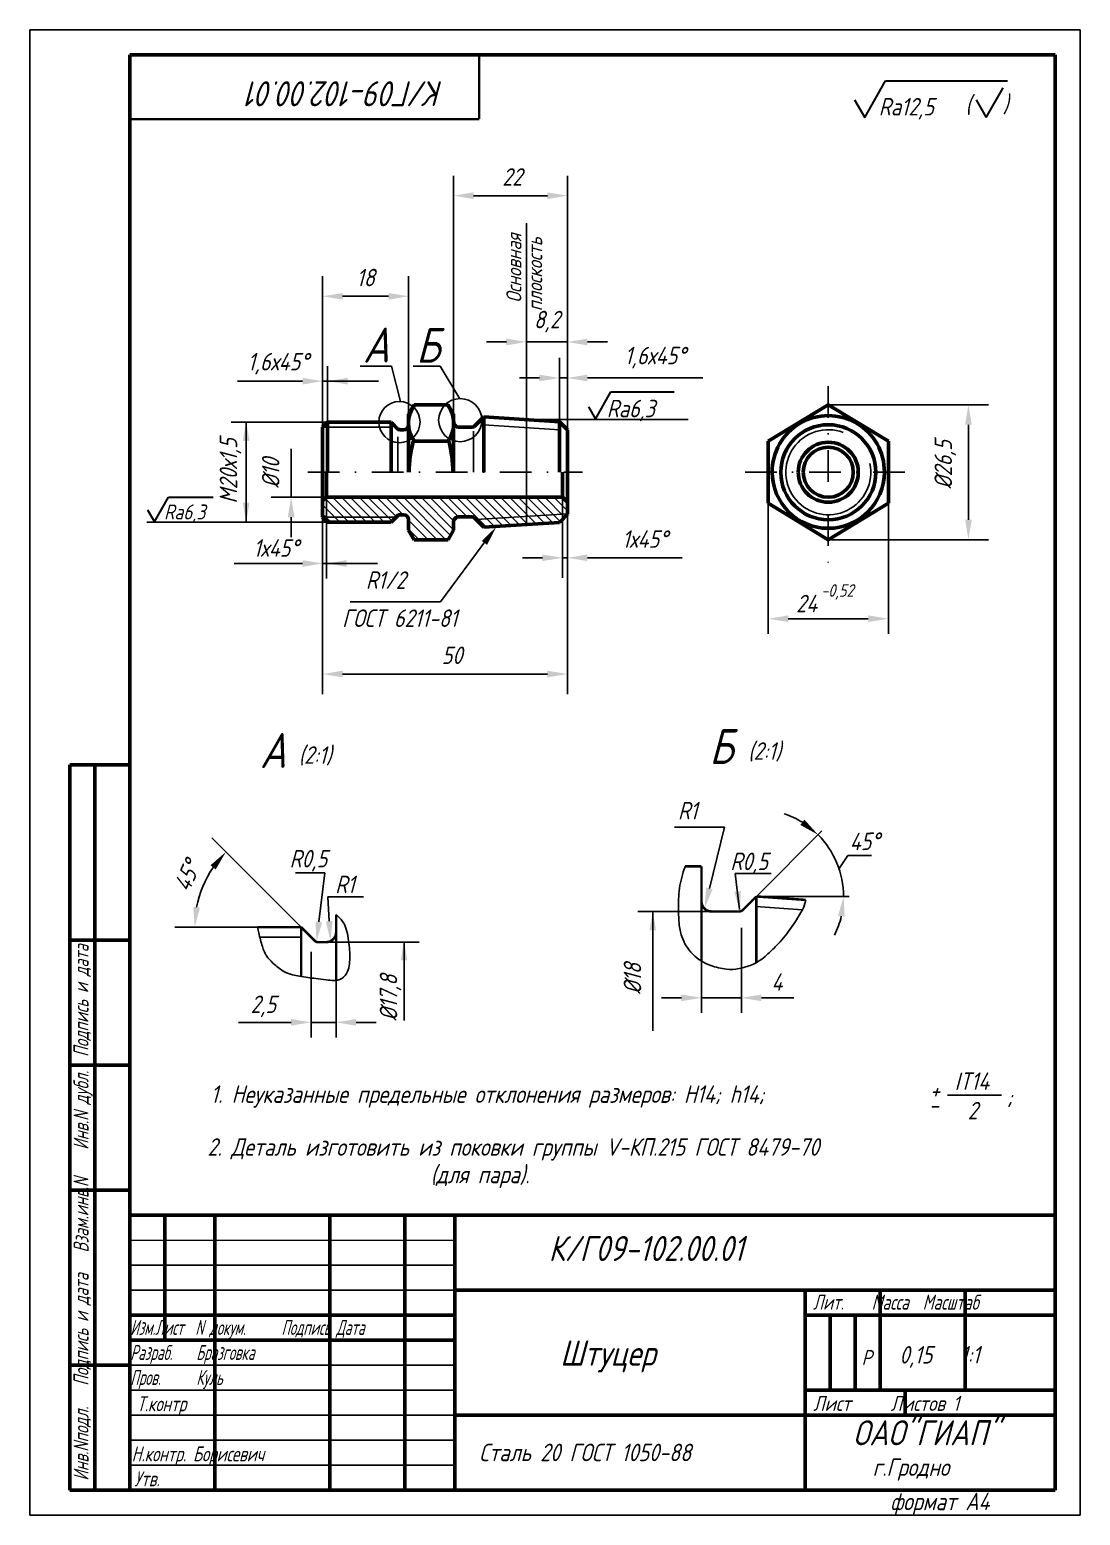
# Model space of a CAD drawing. Header units: millimetres. Extents: x 0 to 6596, y 0 to 3335.
# Drawn here: x 0 to 210, y 0 to 297 of the extents above; entities that cross this region are included whole.
import ezdxf

# ---------------------------------------------------------------- set-up
doc = ezdxf.new("R2010")
doc.units = ezdxf.units.MM
doc.header["$LTSCALE"] = 0.5
doc.header["$MEASUREMENT"] = 0
doc.linetypes.add('DASHDOT', pattern=[25.4, 12.7, -6.35, 0, -6.35])
doc.styles.add('ROMANC', font='romanc', dxfattribs={"width": 0.8, "oblique": 15, "height": 3.5})
doc.styles.get("Standard").update_dxf_attribs({"font": 'romand.shx', "width": 0.8, "oblique": 15, "height": 3.5})
doc.dimstyles.get("Standard").update_dxf_attribs({"dimscale": 0, "dimtxt": 3.5, "dimasz": 4, "dimexe": 4, "dimexo": 0, "dimgap": 2, "dimtad": 1, "dimrnd": 0.0035, "dimtxsty": 'Standard', "dimcen": 0.09, "dimclrd": 5, "dimazin": 2, "dimtfac": 1, "dimtix": 1, "dimtmove": 0, "dimatfit": 0, "dimfxl": 0, "dimtolj": 1, "dimtzin": 0, "dimarcsym": 0})

# ---------------------------------------------------------------- blocks, each defined once
blk = doc.blocks.new('*D316')
at = {"color": 0, "lineweight": -2, "transparency": 16777216}
for p, q in [((54.25, 117.58), (36.39, 135.44)), ((45.56, 117.58), (28.99, 117.58))]:
    blk.add_line(p, q, dxfattribs=at)
at = {"color": 5, "lineweight": -2, "transparency": 16777216}
blk.add_arc((54.25, 117.58), 21.26, 145.7969, 169.2031, dxfattribs=at)
at = {"color": 5, "lineweight": 25, "transparency": 16777216}
for points in [[(36.15, 129.96), (37.18, 129.11), (39.21, 132.62)], [(34.03, 121.5), (32.7, 121.63), (32.99, 117.58)]]:
    blk.add_solid(points, dxfattribs=at)
at = {"layer": 'Defpoints', "color": 0, "lineweight": 25, "transparency": 16777216}
for p in [(33.71, 123.09), (45.56, 117.58), (54.25, 117.58), (54.25, 117.58), (56.95, 114.88)]:
    blk.add_point(p, dxfattribs=at)
at = {"color": 0, "transparency": 16777216, "insert": (31.44, 127.86), "char_height": 3.5, "attachment_point": 5, "rotation": 65.7474}
blk.add_mtext('\\A1;45%%D', dxfattribs=at)
blk = doc.blocks.new('*D317')
at = {"color": 0, "lineweight": -2, "transparency": 16777216}
for p, q in [((58.53, 217.53), (58.53, 247.7)), ((75.73, 217.68), (75.73, 247.7))]:
    blk.add_line(p, q, dxfattribs=at)
at = {"color": 5, "lineweight": -2, "transparency": 16777216}
blk.add_line((62.53, 243.7), (71.73, 243.7), dxfattribs=at)
at = {"color": 5, "lineweight": 25, "transparency": 16777216}
for points in [[(62.53, 244.36), (62.53, 243.03), (58.53, 243.7)], [(71.73, 244.36), (71.73, 243.03), (75.73, 243.7)]]:
    blk.add_solid(points, dxfattribs=at)
at = {"layer": 'Defpoints', "color": 0, "lineweight": 25, "transparency": 16777216}
for p in [(75.73, 243.7), (58.53, 217.53), (75.73, 217.68)]:
    blk.add_point(p, dxfattribs=at)
at = {"color": 0, "lineweight": 25, "transparency": 16777216, "insert": (67.13, 247.45), "char_height": 3.5, "attachment_point": 5}
blk.add_mtext('\\A1;18', dxfattribs=at)
blk = doc.blocks.new('*D320')
at = {"color": 0, "linetype": 'Continuous', "lineweight": -2, "transparency": 16777216}
for p, q in [((105.88, 218.64), (105.88, 231.37)), ((107.48, 217.02), (107.48, 231.37))]:
    blk.add_line(p, q, dxfattribs=at)
at = {"color": 5, "linetype": 'Continuous', "lineweight": -2, "transparency": 16777216}
for p, q in [((101.88, 227.37), (97.88, 227.37)), ((105.88, 227.37), (107.48, 227.37)), ((111.48, 227.37), (134.55, 227.37))]:
    blk.add_line(p, q, dxfattribs=at)
at = {"color": 5, "linetype": 'Continuous', "lineweight": 25, "transparency": 16777216}
for points in [[(101.88, 228.04), (101.88, 226.7), (105.88, 227.37)], [(111.48, 228.04), (111.48, 226.7), (107.48, 227.37)]]:
    blk.add_solid(points, dxfattribs=at)
at = {"layer": 'Defpoints', "color": 0, "linetype": 'Continuous', "lineweight": 25, "transparency": 16777216}
for p in [(107.48, 227.37), (105.88, 218.64), (107.48, 217.02)]:
    blk.add_point(p, dxfattribs=at)
at = {"color": 0, "linetype": 'Continuous', "lineweight": 25, "transparency": 16777216, "insert": (125.01, 231.45), "char_height": 3.5, "attachment_point": 5}
blk.add_mtext('\\A1;1,6х45%%D', dxfattribs=at)
blk = doc.blocks.new('*D313')
at = {"color": 0, "linetype": 'Continuous', "lineweight": -2, "transparency": 16777216}
for p, q in [((99.28, 217.02), (99.28, 238.57)), ((107.48, 217.02), (107.48, 238.57))]:
    blk.add_line(p, q, dxfattribs=at)
at = {"color": 5, "linetype": 'Continuous', "lineweight": -2, "transparency": 16777216}
for p, q in [((95.28, 234.57), (91.28, 234.57)), ((99.28, 234.57), (107.48, 234.57)), ((111.48, 234.57), (115.48, 234.57))]:
    blk.add_line(p, q, dxfattribs=at)
at = {"color": 5, "linetype": 'Continuous', "lineweight": 25, "transparency": 16777216}
for points in [[(95.28, 235.24), (95.28, 233.9), (99.28, 234.57)], [(111.48, 235.24), (111.48, 233.9), (107.48, 234.57)]]:
    blk.add_solid(points, dxfattribs=at)
at = {"layer": 'Defpoints', "color": 0, "linetype": 'Continuous', "lineweight": 25, "transparency": 16777216}
for p in [(107.48, 234.57), (99.28, 217.02), (107.48, 217.02)]:
    blk.add_point(p, dxfattribs=at)
at = {"color": 0, "linetype": 'Continuous', "lineweight": 25, "transparency": 16777216, "insert": (103.38, 238.65), "char_height": 3.5, "attachment_point": 5}
blk.add_mtext('\\A1;8,2', dxfattribs=at)
blk = doc.blocks.new('*D321')
at = {"color": 0, "linetype": 'Continuous', "lineweight": -2, "transparency": 16777216}
for p, q in [((84.73, 220.12), (84.73, 267.81)), ((107.48, 217.02), (107.48, 267.81))]:
    blk.add_line(p, q, dxfattribs=at)
at = {"color": 5, "linetype": 'Continuous', "lineweight": -2, "transparency": 16777216}
blk.add_line((88.73, 263.81), (103.48, 263.81), dxfattribs=at)
at = {"color": 5, "linetype": 'Continuous', "lineweight": 25, "transparency": 16777216}
for points in [[(88.73, 264.47), (88.73, 263.14), (84.73, 263.81)], [(103.48, 264.47), (103.48, 263.14), (107.48, 263.81)]]:
    blk.add_solid(points, dxfattribs=at)
at = {"layer": 'Defpoints', "color": 0, "linetype": 'Continuous', "lineweight": 25, "transparency": 16777216}
for p in [(107.48, 263.81), (84.73, 220.12), (107.48, 217.02)]:
    blk.add_point(p, dxfattribs=at)
at = {"color": 0, "linetype": 'Continuous', "lineweight": 25, "transparency": 16777216, "insert": (96.44, 267.56), "char_height": 3.5, "attachment_point": 5}
blk.add_mtext('\\A1;22', dxfattribs=at)
blk = doc.blocks.new('*D322')
at = {"color": 0, "linetype": 'Continuous', "lineweight": -2, "transparency": 16777216}
for p, q in [((106.48, 203.53), (106.48, 187.42)), ((107.48, 202.54), (107.48, 187.42))]:
    blk.add_line(p, q, dxfattribs=at)
at = {"color": 5, "linetype": 'Continuous', "lineweight": -2, "transparency": 16777216}
for p, q in [((102.48, 191.42), (98.48, 191.42)), ((106.48, 191.42), (107.48, 191.42)), ((111.48, 191.42), (130.41, 191.42))]:
    blk.add_line(p, q, dxfattribs=at)
at = {"color": 5, "linetype": 'Continuous', "lineweight": 25, "transparency": 16777216}
for points in [[(102.48, 192.09), (102.48, 190.76), (106.48, 191.42)], [(111.48, 192.09), (111.48, 190.76), (107.48, 191.42)]]:
    blk.add_solid(points, dxfattribs=at)
at = {"layer": 'Defpoints', "color": 0, "linetype": 'Continuous', "lineweight": 25, "transparency": 16777216}
for p in [(106.48, 203.53), (107.48, 202.54), (107.48, 191.42)]:
    blk.add_point(p, dxfattribs=at)
at = {"color": 0, "linetype": 'Continuous', "lineweight": 25, "transparency": 16777216, "insert": (122.95, 195.17), "char_height": 3.5, "attachment_point": 5}
blk.add_mtext('\\A1;1х45%%D', dxfattribs=at)
blk = doc.blocks.new('*D323')
at = {"color": 0, "linetype": 'Continuous', "lineweight": -2, "transparency": 16777216}
for p, q in [((58.53, 199.54), (58.53, 164.18)), ((107.48, 200.12), (107.48, 164.18))]:
    blk.add_line(p, q, dxfattribs=at)
at = {"color": 5, "linetype": 'Continuous', "lineweight": -2, "transparency": 16777216}
blk.add_line((62.53, 168.18), (103.48, 168.18), dxfattribs=at)
at = {"color": 5, "linetype": 'Continuous', "lineweight": 25, "transparency": 16777216}
for points in [[(62.53, 168.85), (62.53, 167.52), (58.53, 168.18)], [(103.48, 168.85), (103.48, 167.52), (107.48, 168.18)]]:
    blk.add_solid(points, dxfattribs=at)
at = {"layer": 'Defpoints', "color": 0, "linetype": 'Continuous', "lineweight": 25, "transparency": 16777216}
for p in [(58.53, 199.54), (107.48, 200.12), (107.48, 168.18)]:
    blk.add_point(p, dxfattribs=at)
at = {"color": 0, "linetype": 'Continuous', "lineweight": 25, "transparency": 16777216, "insert": (84.41, 171.93), "char_height": 3.5, "attachment_point": 5}
blk.add_mtext('\\A1;50', dxfattribs=at)

msp = doc.modelspace()

# ---------------------------------------------------------------- hatches: boundary and pattern name
at = {"linetype": 'Continuous', "lineweight": 25}
h = msp.add_hatch(dxfattribs=at)
h.set_pattern_fill('ANSI31', color=256, scale=10, angle=90, style=0)
h.set_pattern_definition([(135, (-560.3757, -110.7052), (-0.8838835, -0.8838835), [])])
h.paths.add_polyline_path([(99.276, 203.527), (59.326, 203.527), (59.326, 199.527), (73.229, 199.527), (73.582, 199.881, -0.1989124), (73.936, 200.027), (74.729, 200.027, -0.4142136), (75.729, 199.027), (75.729, 196.934), (76.83, 195.027), (83.628, 195.027), (84.729, 196.934), (84.729, 198.596, -0.4142136), (85.729, 199.596), (88.523, 199.596, -0.1978682), (88.875, 199.451), (89.256, 199.073), (99.276, 199.699)])
h.paths.add_polyline_path([(99.276, 199.699), (89.256, 199.073), (90.776, 197.565), (99.276, 198.096)], flags=17)
h.paths.add_polyline_path([(107.476, 200.122), (107.476, 200.212), (99.276, 199.699), (99.276, 198.096), (105.876, 198.508)])
h.paths.add_polyline_path([(107.476, 202.54), (106.476, 203.527), (99.276, 203.527), (99.276, 199.699), (107.476, 200.212)])
h.paths.add_polyline_path([(73.229, 199.527), (59.326, 199.527), (59.326, 198.742), (59.531, 198.538), (59.95, 198.538), (72.24, 198.538)])
h.paths.add_polyline_path([(59.326, 203.527), (58.531, 202.731), (58.531, 199.538), (58.542, 199.527), (59.326, 199.527)])

# ---------------------------------------------------------------- linework, layer by layer
for p, q in [((0, 297), (0, 0)), ((0, 297), (210, 297)), ((210, 297), (210, 0)), ((72.34, 229.714), (66.07, 229.714)), ((74.103, 222.666), (72.34, 229.714)), ((76.664, 229.714), (82.03, 229.714)), ((82.03, 229.714), (85.956, 223.177)), ((84.729, 208.55), (84.729, 220.143)), ((84.729, 218.335), (84.729, 220.143)), ((84.729, 220.143), (84.729, 218.55)), ((107.476, 208.573), (107.476, 216.945)), ((88.729, 216.736), (88.729, 208.55)), ((84.729, 208.596), (84.729, 208.527)), ((88.729, 208.527), (88.729, 208.596)), ((107.476, 208.573), (107.476, 200.201)), ((84.729, 198.811), (84.729, 197.003)), ((84.729, 197.003), (84.729, 198.596)), ((91.371, 195.141), (82.102, 182.591)), ((82.102, 182.591), (64.036, 182.591)), ((138.854, 137.545), (128.909, 137.545)), ((135.862, 125.325), (138.854, 137.545)), ((58.967, 128.471), (53.132, 128.471)), ((57.792, 118.624), (58.967, 128.471)), ((141.857, 121.096), (141, 128.292)), ((141, 128.292), (148.201, 128.292)), ((59.88, 118.773), (59.601, 123.653)), ((59.601, 123.653), (66.706, 123.653)), ((145.129, 121.725), (154.448, 121.07)), ((142.252, 117.474), (142.252, 109.405)), ((45.985, 115.583), (54.246, 115.583)), ((56.246, 115.583), (56.246, 115.497)), ((56.246, 112.624), (56.246, 107.433)), ((0, 0), (210, 0))]:
    msp.add_line(p, q)
at = {"lineweight": 50}
for p, q in [((20, 292), (20, 5)), ((20, 292), (205, 292)), ((205, 292), (205, 5)), ((75.729, 220.12), (76.83, 222.027)), ((75.729, 220.12), (75.729, 208.527)), ((75.729, 208.527), (75.729, 220.12)), ((76.83, 222.027), (83.628, 222.027)), ((84.729, 220.12), (83.628, 222.027)), ((84.729, 220.143), (84.729, 208.55)), ((84.729, 208.527), (84.729, 220.12)), ((84.729, 220.12), (84.729, 208.527)), ((147.631, 214.712), (159.631, 222.027)), ((159.631, 222.027), (171.631, 214.712)), ((59.509, 218.527), (58.531, 217.549)), ((58.531, 217.549), (58.531, 199.538)), ((58.531, 217.549), (58.531, 199.538)), ((58.531, 217.549), (58.531, 199.538)), ((59.509, 218.527), (64.288, 218.527)), ((59.531, 218.527), (72.229, 218.527)), ((73.582, 217.173), (72.229, 218.527)), ((72.229, 218.527), (72.229, 208.527)), ((73.936, 217.027), (74.729, 217.027)), ((90.776, 208.573), (90.776, 219.581)), ((105.876, 208.573), (105.876, 218.637)), ((107.476, 208.573), (107.476, 217.024)), ((76.679, 214.712), (83.778, 214.712)), ((147.631, 214.712), (147.631, 202.342)), ((171.631, 214.712), (171.631, 202.342)), ((84.729, 208.527), (84.729, 208.596)), ((90.776, 208.573), (90.776, 208.527)), ((105.876, 208.573), (105.876, 208.527)), ((106.476, 208.573), (106.476, 203.527)), ((107.476, 208.573), (107.476, 200.122)), ((59.364, 203.565), (58.531, 202.731)), ((59.326, 203.527), (106.476, 203.527)), ((159.631, 195.027), (147.631, 202.342)), ((171.631, 202.342), (159.631, 195.027)), ((59.531, 198.538), (58.531, 199.538)), ((73.582, 199.881), (72.24, 198.538)), ((73.936, 200.027), (74.729, 200.027)), ((75.729, 198.742), (75.729, 199.027)), ((75.729, 196.934), (75.729, 199.027)), ((75.729, 196.934), (76.83, 195.027)), ((84.729, 196.934), (83.628, 195.027)), ((84.729, 196.934), (84.729, 198.742)), ((84.729, 198.742), (84.729, 196.934)), ((76.83, 195.027), (83.628, 195.027)), ((8, 150), (8, 5)), ((8, 150), (20, 150)), ((13, 150), (13, 5)), ((8, 115), (20, 115)), ((8, 90), (20, 90)), ((8, 65), (20, 65)), ((20, 60), (205, 60)), ((27, 60), (27, 35)), ((37, 60), (37, 5)), ((60, 60), (60, 5)), ((75, 60), (75, 5)), ((85, 60), (85, 5)), ((155, 45), (155, 5)), ((170, 45), (170, 25)), ((187, 45), (187, 25)), ((20, 40), (85, 40)), ((155, 40), (205, 40)), ((160, 40), (160, 25)), ((165, 40), (165, 25)), ((20, 35), (85, 35)), ((8, 30), (20, 30)), ((155, 25), (205, 25)), ((175, 25), (175, 20)), ((8, 5), (205, 5))]:
    msp.add_line(p, q, dxfattribs=at)
at = {"lineweight": 30}
for p, q in [((166.918, 279.472), (171.084, 286.812)), ((171.084, 286.812), (195.445, 286.812)), ((191.215, 279.472), (194.555, 285.356)), ((164.885, 282.972), (166.918, 279.472)), ((189.182, 282.972), (191.215, 279.472)), ((113.089, 219.166), (116.185, 224.623)), ((116.185, 224.623), (128.822, 224.623)), ((111.686, 221.58), (113.089, 219.166)), ((24.955, 198.61), (27.771, 203.572)), ((27.771, 203.572), (36.643, 203.572)), ((23.552, 201.024), (24.955, 198.61))]:
    msp.add_line(p, q, dxfattribs=at)
at = {"linetype": 'Continuous', "lineweight": 25}
for p, q in [((99.276, 247.571), (99.276, 258.295)), ((99.276, 198.096), (99.276, 247.571)), ((90.776, 217.978), (105.876, 217.034)), ((99.276, 219.05), (131.624, 219.05)), ((59.326, 203.527), (48.257, 203.527)), ((89.256, 199.073), (107.476, 200.212))]:
    msp.add_line(p, q, dxfattribs=at)
at = {"color": 0, "linetype": 'ByBlock'}
for p, q in [((58.531, 217.549), (58.531, 239.22)), ((75.729, 217.682), (75.729, 239.22)), ((58.531, 217.549), (58.531, 229.736)), ((59.531, 218.527), (59.531, 229.736)), ((50.531, 226.736), (41.535, 226.736)), ((54.531, 226.736), (50.531, 226.736)), ((59.531, 226.736), (58.531, 226.736)), ((59.531, 226.736), (69.729, 226.736)), ((59.509, 218.527), (40.271, 218.527)), ((43.271, 218.527), (43.271, 198.538)), ((147.631, 208.527), (147.631, 176.241)), ((171.631, 208.527), (171.631, 176.241)), ((58.531, 203.731), (58.531, 187.293)), ((59.326, 204.527), (59.326, 187.293)), ((59.95, 198.538), (23.39, 198.538)), ((50.531, 190.293), (40.895, 190.293)), ((54.531, 190.293), (50.531, 190.293)), ((59.326, 190.293), (58.531, 190.293)), ((59.326, 190.293), (69.524, 190.293)), ((151.631, 179.241), (167.631, 179.241)), ((145.252, 123.725), (158.36, 136.834)), ((145.252, 123.725), (163.79, 123.725)), ((138.252, 120.725), (121.539, 120.725)), ((124.539, 120.725), (124.539, 104.018)), ((124.539, 120.725), (124.539, 112.018)), ((59.246, 114.583), (77.825, 114.583)), ((74.825, 114.583), (74.825, 106.934)), ((134.278, 112.018), (134.278, 100.452)), ((142.252, 111.472), (142.252, 100.452)), ((56.246, 107.433), (56.246, 95.552)), ((61.246, 106.934), (61.246, 95.552)), ((74.825, 106.934), (74.825, 98.934)), ((124.539, 104.018), (124.539, 96.854)), ((130.278, 103.452), (126.278, 103.452)), ((134.278, 103.452), (142.252, 103.452)), ((146.252, 103.452), (150.252, 103.452)), ((150.252, 103.452), (152.711, 103.452)), ((48.246, 98.552), (41.742, 98.552)), ((52.246, 98.552), (48.246, 98.552)), ((61.246, 98.552), (56.246, 98.552)), ((65.246, 98.552), (69.246, 98.552))]:
    msp.add_line(p, q, dxfattribs=at)
at = {"linetype": 'DASHDOT'}
for p, q in [((159.631, 225.733), (159.631, 188.378)), ((55.574, 208.527), (110.53, 208.527)), ((142.981, 208.527), (176.52, 208.527))]:
    msp.add_line(p, q, dxfattribs=at)
at = {"linetype": 'Continuous'}
msp.add_line((84.729, 220.143), (84.729, 208.55), dxfattribs=at)
at = {"linetype": 'Continuous', "lineweight": 50}
for p, q in [((84.729, 220.12), (84.729, 208.527)), ((59.531, 218.527), (59.531, 208.537)), ((85.729, 217.55), (88.523, 217.55)), ((90.776, 219.581), (88.875, 217.695)), ((90.776, 219.581), (105.876, 218.637)), ((105.876, 218.637), (107.476, 217.024)), ((59.326, 208.527), (59.326, 203.527)), ((106.476, 203.527), (107.476, 202.54)), ((85.729, 199.596), (88.523, 199.596)), ((90.776, 197.565), (88.875, 199.451)), ((105.876, 198.508), (107.476, 200.122)), ((90.776, 197.565), (105.876, 198.508))]:
    msp.add_line(p, q, dxfattribs=at)
at = {"lineweight": 25}
for p, q in [((159.631, 222.027), (191.644, 222.027)), ((58.531, 217.527), (72.229, 217.527)), ((187.644, 218.027), (187.644, 199.027)), ((73.56, 215.596), (73.56, 208.527)), ((58.542, 199.527), (73.229, 199.527)), ((159.631, 195.027), (191.644, 195.027)), ((163.558, 131.888), (161.78, 129.278)), ((168.281, 131.888), (163.558, 131.888)), ((183.44, 84.012), (194.268, 84.012)), ((20, 50), (85, 50)), ((20, 45), (85, 45)), ((20, 30), (85, 30)), ((20, 25), (85, 25)), ((20, 20), (85, 20)), ((20, 15), (85, 15)), ((20, 10), (85, 10))]:
    msp.add_line(p, q, dxfattribs=at)
at = {"color": 5, "linetype": 'Continuous', "lineweight": 25}
for p, q in [((52.257, 203.527), (52.257, 213.209)), ((52.257, 199.527), (52.257, 195.527))]:
    msp.add_line(p, q, dxfattribs=at)
at = {"color": 0, "linetype": 'ByBlock', "lineweight": 50}
msp.add_line((72.24, 198.538), (59.531, 198.538), dxfattribs=at)
at = {"lineweight": 15}
msp.add_line((20, 55), (85, 55), dxfattribs=at)
at = {"color": 1, "lineweight": 50}
for p, q in [((85, 45), (205, 45)), ((85, 20), (205, 20))]:
    msp.add_line(p, q, dxfattribs=at)
at = {"const_width": 0.5}
for points in [[(89.854, 279.116), (89.854, 292.116)], [(19.854, 279.116), (89.854, 279.116)], [(130.998, 129.725), (134.278, 129.725)], [(142.545, 121.018), (145.252, 123.725)], [(145.252, 123.725), (145.252, 110.48)], [(145.269, 123.721), (155.122, 123.027)], [(61.246, 120.094), (61.246, 106.934)], [(136.278, 120.725), (141.838, 120.725)], [(45.561, 117.583), (54.246, 117.583)], [(56.953, 114.876), (54.246, 117.583)], [(54.246, 117.583), (54.246, 107.739)], [(57.66, 114.583), (59.246, 114.583)]]:
    msp.add_lwpolyline(points, dxfattribs=at)
for points in [[(130.998, 129.725, 0.0213162), (130.324, 127.511, 0.0552966), (129.7, 123.151, 0.0279038), (129.817, 118.276, 0.0616416), (130.342, 115.726, 0.1154069), (132.548, 112.176, 0.1119169), (136.145, 109.909, 0.0555944), (139.279, 109.182, 0.0825917), (141.806, 109.302, 0.0386613), (144.336, 110.057, 0.0630021), (146.042, 110.973, 0.0296815), (147.31, 111.995, 0.0158104), (149.277, 113.898, 0.0364618), (151.942, 117.08, 0.0316522), (154.441, 121.057, 0.0717637), (155.06, 122.728, 0.0034062), (155.122, 123.027, 0.0072124)], [(61.246, 120.094, -0.0457804), (62.52, 118.735, -0.1027531), (63.28, 117.188, -0.0216305), (63.666, 115.365, -0.020194), (63.915, 113.384, -0.0414483), (63.921, 110.264, -0.0804093), (63.534, 108.694, -0.1517336), (62.388, 107.342, -0.1587764), (60.743, 106.919, -0.0107953), (59.256, 107.046, -0.0077428), (57.191, 107.299, -0.0057942), (53.946, 107.787, -0.0128983), (52.497, 108.06, -0.0767674), (50.956, 108.65, -0.0510886), (48.945, 110.088, -0.0432289), (47.618, 111.48, -0.0620383), (46.915, 112.624, -0.0339412), (46.515, 113.69, -0.0136053), (45.774, 116.427, -0.0274327), (45.561, 117.583, -0.0181741)]]:
    msp.add_lwpolyline(points, format="xyb")
at = {"linetype": 'Continuous', "const_width": 0.5}
msp.add_lwpolyline([(134.278, 129.725), (134.278, 110.805)], dxfattribs=at)
at = {"const_width": 0.5}
for points in [[(134.278, 122.725, 0.4142136), (136.278, 120.725, 0.4142136)], [(141.838, 120.725, 0.1989124), (142.545, 121.018, 0.1989124)], [(59.246, 114.583, 0.4142136), (61.246, 116.583, 0.4142136)], [(56.953, 114.876, 0.1989124), (57.66, 114.583, 0.1989124)]]:
    msp.add_lwpolyline(points, format="xyb", dxfattribs=at)
for centre, radius in [((86.054, 218.946), 4.31), ((73.907, 218.554), 4.114)]:
    msp.add_circle(centre, radius)
at = {"lineweight": 50}
for centre, radius, start, end in [((81.729, 218.312), 6.033, 141.98727, 216.63521), ((78.729, 218.312), 6.033, 323.36479, 38.01273), ((159.631, 208.645), 11.207, 359.39672, 180.60328), ((73.936, 217.527), 0.5, 225, 270), ((74.729, 218.027), 1, 270, 0), ((159.631, 208.527), 9.5, 0, 180), ((99.869, 208.527), 24, 165.06672, 180), ((60.589, 208.527), 24, 0, 14.93328), ((159.631, 208.527), 6, 0, 180), ((159.631, 208.527), 5, 0, 180), ((159.631, 208.527), 11.207, 180, 0), ((159.631, 208.527), 9.5, 180, 0), ((159.631, 208.527), 6, 180, 0), ((159.631, 208.527), 5, 180, 0), ((73.936, 199.527), 0.5, 90, 135), ((74.729, 199.027), 1, 0, 90)]:
    msp.add_arc(centre, radius, start, end, dxfattribs=at)
at = {"linetype": 'Continuous', "lineweight": 50}
for centre, radius, start, end in [((85.729, 218.55), 1, 180, 270), ((88.523, 218.05), 0.5, 270, 314.76975), ((85.729, 198.596), 1, 90, 180), ((88.523, 199.096), 0.5, 45.23025, 90)]:
    msp.add_arc(centre, radius, start, end, dxfattribs=at)
at = {"lineweight": 25}
for centre, radius, start, end in [((159.631, 208.527), 8.5, 69.48984, 11.83068), ((145.252, 123.725), 17.436, 58.17352, 71.34704), ((145.252, 123.725), 17.436, 0, 45), ((145.252, 123.725), 17.436, 333.65296, 346.82648)]:
    msp.add_arc(centre, radius, start, end, dxfattribs=at)
at = {"color": 0, "linetype": 'ByBlock'}
for points in [[(54.531, 227.403), (54.531, 226.069), (58.531, 226.736)], [(63.531, 227.403), (63.531, 226.069), (59.531, 226.736)], [(42.604, 214.767), (43.937, 214.767), (43.271, 218.767)], [(42.604, 202.468), (43.937, 202.468), (43.271, 198.468)], [(54.531, 190.96), (54.531, 189.626), (58.531, 190.293)], [(63.326, 190.96), (63.326, 189.626), (59.326, 190.293)], [(151.631, 179.908), (151.631, 178.574), (147.631, 179.241)], [(167.631, 179.908), (167.631, 178.574), (171.631, 179.241)], [(140.835, 124.638), (142.159, 124.796), (141.969, 120.745)], [(123.872, 116.928), (125.206, 116.928), (124.539, 120.928)], [(74.158, 110.921), (75.492, 110.921), (74.825, 114.921)], [(130.278, 104.119), (130.278, 102.786), (134.278, 103.452)], [(146.252, 104.119), (146.252, 102.786), (142.252, 103.452)], [(52.246, 99.219), (52.246, 97.886), (56.246, 98.552)], [(65.246, 99.219), (65.246, 97.886), (61.246, 98.552)]]:
    msp.add_solid(points, dxfattribs=at)
at = {"lineweight": 25}
for points in [[(186.977, 218.027), (188.31, 218.027), (187.644, 222.027)], [(186.977, 199.027), (188.31, 199.027), (187.644, 195.027)], [(154.861, 139.062), (154.032, 138.017), (157.581, 136.054)], [(161.567, 119.828), (162.891, 119.675), (162.688, 123.725)]]:
    msp.add_solid(points, dxfattribs=at)
at = {"color": 5, "linetype": 'Continuous', "lineweight": 25}
msp.add_solid([(51.59, 199.527), (52.924, 199.527), (52.257, 203.527)], dxfattribs=at)
for points in [[(90.351, 194.792), (91.424, 194), (93.264, 197.613)], [(136.51, 125.166), (135.215, 125.483), (134.911, 121.439)], [(60.546, 118.811), (59.215, 118.735), (60.109, 114.779)], [(58.454, 118.545), (57.13, 118.703), (57.318, 114.652)]]:
    msp.add_solid(points)
at = {"layer": 'Defpoints', "color": 0, "linetype": 'ByBlock'}
for p in [(75.729, 236.22), (58.531, 226.736), (84.729, 217.704), (43.271, 199.527), (58.531, 190.293), (171.631, 179.241), (145.252, 123.725), (145.252, 123.725), (153.219, 123.725), (136.278, 120.725), (141.838, 121.725), (142.27, 120.823), (142.545, 121.018), (59.246, 114.583), (124.539, 112.018), (134.278, 112.018), (134.278, 112.018), (142.252, 111.472), (56.246, 107.433), (61.246, 106.934), (61.246, 106.934), (74.825, 106.934), (142.252, 103.452), (56.246, 98.552)]:
    msp.add_point(p, dxfattribs=at)
at = {"layer": 'Defpoints', "color": 0, "linetype": 'ByBlock', "lineweight": 50}
for p in [(129.461, 233.339), (58.531, 217.549), (58.531, 217.549), (59.509, 218.527), (59.531, 218.527), (75.729, 217.682), (84.729, 217.682), (59.326, 208.527), (147.631, 208.527), (171.631, 208.527), (58.531, 203.731), (59.326, 204.527), (59.326, 204.527), (58.531, 199.538), (58.542, 199.527)]:
    msp.add_point(p, dxfattribs=at)

# ---------------------------------------------------------------- texts
at = {"style": 'ROMANC', "oblique": 15, "width": 0.8}
for s, p in [('(', (187.03, 280.3)), (')', (194.525, 280.434))]:
    msp.add_text(s, height=3.5, dxfattribs=at).set_placement(p)
at = {"linetype": 'Continuous', "lineweight": 25, "oblique": 15, "width": 0.8}
msp.add_text('(для пара).', height=3.5, dxfattribs=at).set_placement((80.136, 66.382))
at = {"lineweight": 35, "insert": (82.731, 281.694), "char_height": 5, "width": 116.21881, "attachment_point": 1, "rotation": 180}
msp.add_mtext('К/Г09-102.00.01 ', dxfattribs=at)
at = {"lineweight": 25, "attachment_point": 1}
for s, insert, char_height, width in [('Ra12,5', (169.706, 283.353), 3.5, 29.12513), ('Ra6,3', (115.342, 223.018), 3.5, 29.12513), ('Ra6,3', (26.846, 202.09), 3, 13.68899), ('R1/2', (67.191, 188.713), 3.5, 32.71899), ('-0,52', (158.195, 186.139), 2.5, 14.27046), ('ГОСТ 6211-81', (62.449, 181.098), 3.5, 33.48929), ('(2:1)', (143.597, 154.537), 3.5, 42.52983), ('(2:1)', (53.757, 153.739), 3.5, 42.52983), ('R1', (129.58, 142.626), 3.5, 34.79712), ('R0,5', (51.946, 133.02), 3.5, 34.79712), ('R0,5', (140.047, 132.487), 3.5, 34.79712), ('R1', (61.057, 127.861), 3.5, 34.79712), ('4', (148.259, 108.345), 3.5, 34.79712), ('2,5', (44.141, 103.907), 3.5, 34.79712), ('IT14', (184.886, 88.534), 3.5, 19.79073), ('1. Неуказанные предельные отклонения размеров: H14; h14; ', (36.177, 85.946), 3.5, 158.00399), ('+', (179.937, 86.715), 3.5, 4.39895), (';', (195.324, 85.378), 3.5, 9.02349), ('-', (179.712, 83.784), 3.5, 6.65483), ('2', (187.501, 82.659), 3.5, 17.14463), ('2. Деталь изготовить из поковки группы V-КП.215 ГОСТ 8479-70', (35.533, 75.375), 3.5, 172.78055), ('{\\W0.7; Лит.    Масса  Масштаб}', (155.196, 44.109), 3, 58.52502), ('{\\W0.6; Изм.Лист  N докум.      Подпись Дата\\P Разраб.    Бразговка\\P Пров.      Куль}', (18.921, 39.05), 3, 75.9719), ('Р', (166.278, 33.033), 3, 4.73548), ('0,15   1:1', (173.848, 33.832), 3.5, 30.59979), ('{\\W0.7;Т.контр}', (21.434, 23.792), 3, 65.76479), ('Лист     Листов 1', (156.607, 23.864), 3, 49.47069), ('{\\W0.7; Н.контр. Борисевич}', (18.985, 13.78), 3, 40.54602), ('Сталь 20 ГОСТ 1050-88', (89.852, 14.313), 3.5, 67.37887), ('г.Гродно', (168.496, 11.374), 3.5, 35.06273), ('{\\W0.7;Утв.     }', (20.921, 8.789), 3, 39.22165), ('формат А4', (172.023, 4.512), 3.5, 32.74536)]:
    msp.add_mtext(s, dxfattribs=dict(at, insert=insert, char_height=char_height, width=width))
at = {"lineweight": 25, "attachment_point": 1, "rotation": 90}
for s, insert, char_height, width in [('Основная ', (95.281, 242.422), 3, 30.69295), (' плоскость ', (99.444, 239.132), 3, 30.69295), ('{\\W0.7; Инв.Nподл.   Подпись и дата   Взам.инв.N    Инв.N дубл.  Подпись и дата}', (8.762, 5.518), 3, 144.28866), ('%%C18', (118.737, 104.192), 3.5, 50.51365), ('%%C17,8', (69.97, 98.847), 3.5, 50.51365)]:
    msp.add_mtext(s, dxfattribs=dict(at, insert=insert, char_height=char_height, width=width))
at = {"lineweight": 35, "attachment_point": 1}
for s, insert, char_height, width in [('А', (66.619, 237.465), 7, 25.82314), ('Б', (77.239, 237.412), 7, 25.82314), ('А', (46.005, 156.412), 7, 25.82314), ('Б', (135.845, 157.21), 7, 25.82314), ('К/Г09-102.00.01', (103.731, 55.841), 5, 116.21881), ('ОАО"ГИАП"', (164.566, 18.996), 5, 36.17103)]:
    msp.add_mtext(s, dxfattribs=dict(at, insert=insert, char_height=char_height, width=width))
at = {"lineweight": 25, "char_height": 3.5, "attachment_point": 5}
for s, insert in [('\\A1;1,6х45%%D', (49.65, 230.226)), ('1х45%%D', (49.217, 193.375)), ('\\A1;24', (155.304, 182.279))]:
    msp.add_mtext(s, dxfattribs=dict(at, insert=insert))
for s, insert, rotation in [('\\A1;М20х1,5', (40.131, 208.787), 90), ('\\A1;45°', (166.883, 134.729), 1.23966)]:
    msp.add_mtext(s, dxfattribs=dict(at, insert=insert, rotation=rotation))
at = {"insert": (183.017, 210.059), "char_height": 3.5, "attachment_point": 5, "rotation": 90}
msp.add_mtext('\\A1;%%C26,5', dxfattribs=at)
at = {"linetype": 'Continuous', "lineweight": 25, "insert": (48.174, 208.368), "char_height": 3.5, "attachment_point": 5, "rotation": 90}
msp.add_mtext('%%C10', dxfattribs=at)
at = {"lineweight": 30, "insert": (106.035, 34.921), "char_height": 5, "width": 61.94494, "attachment_point": 1}
msp.add_mtext('Штуцер', dxfattribs=at)

# ---------------------------------------------------------------- dimensions: what is measured, and where the dimension line sits
at = {"linetype": 'Continuous', "lineweight": 25}
for base, p1, p2, text, picture, middle in [((107.476, 263.808), (84.729, 220.12), (107.476, 217.024), '22', '*D321', (96.441, 263.808)), ((107.476, 227.37), (105.876, 218.637), (107.476, 217.024), '<>х45%%D', '*D320', (125.012, 227.37)), ((107.476, 191.423), (106.476, 203.527), (107.476, 202.54), '<>х45%%D', '*D322', (122.945, 191.423)), ((107.476, 168.182), (58.531, 199.538), (107.476, 200.122), '50', '*D323', (84.411, 168.182))]:
    dim = msp.add_linear_dim(base=base, p1=p1, p2=p2, text=text, dimstyle='Standard', override={"dimscale": 1}, dxfattribs=at)
    dim.commit()
    dim.dimension.update_dxf_attribs({"geometry": picture, "text_midpoint": middle, "dimtype": 160})
at = {"lineweight": 25}
dim = msp.add_linear_dim(base=(75.729, 243.696), p1=(58.531, 217.527), p2=(75.729, 217.682), text='18', dimstyle='Standard', override={"dimscale": 1}, dxfattribs=at)
dim.commit()
dim.dimension.update_dxf_attribs({"geometry": '*D317', "text_midpoint": (67.13, 247.446)})
at = {"linetype": 'Continuous', "lineweight": 25}
dim = msp.add_linear_dim(base=(107.476, 234.571), p1=(99.276, 217.024), p2=(107.476, 217.024), dimstyle='Standard', override={"dimscale": 1}, dxfattribs=at)
dim.commit()
dim.dimension.update_dxf_attribs({"geometry": '*D313', "text_midpoint": (103.376, 234.571), "dimtype": 160})
dim = msp.add_angular_dim_2l(base=(33.712, 123.085), line1=((56.953, 114.876), (54.246, 117.583)), line2=((45.561, 117.583), (54.246, 117.583)), text='45%%D', dimstyle='Standard', override={"dimscale": 1})
dim.commit()
dim.dimension.update_dxf_attribs({"geometry": '*D316', "text_midpoint": (34.864, 126.315), "dimtype": 162})

doc.saveas('drawing.dxf')
